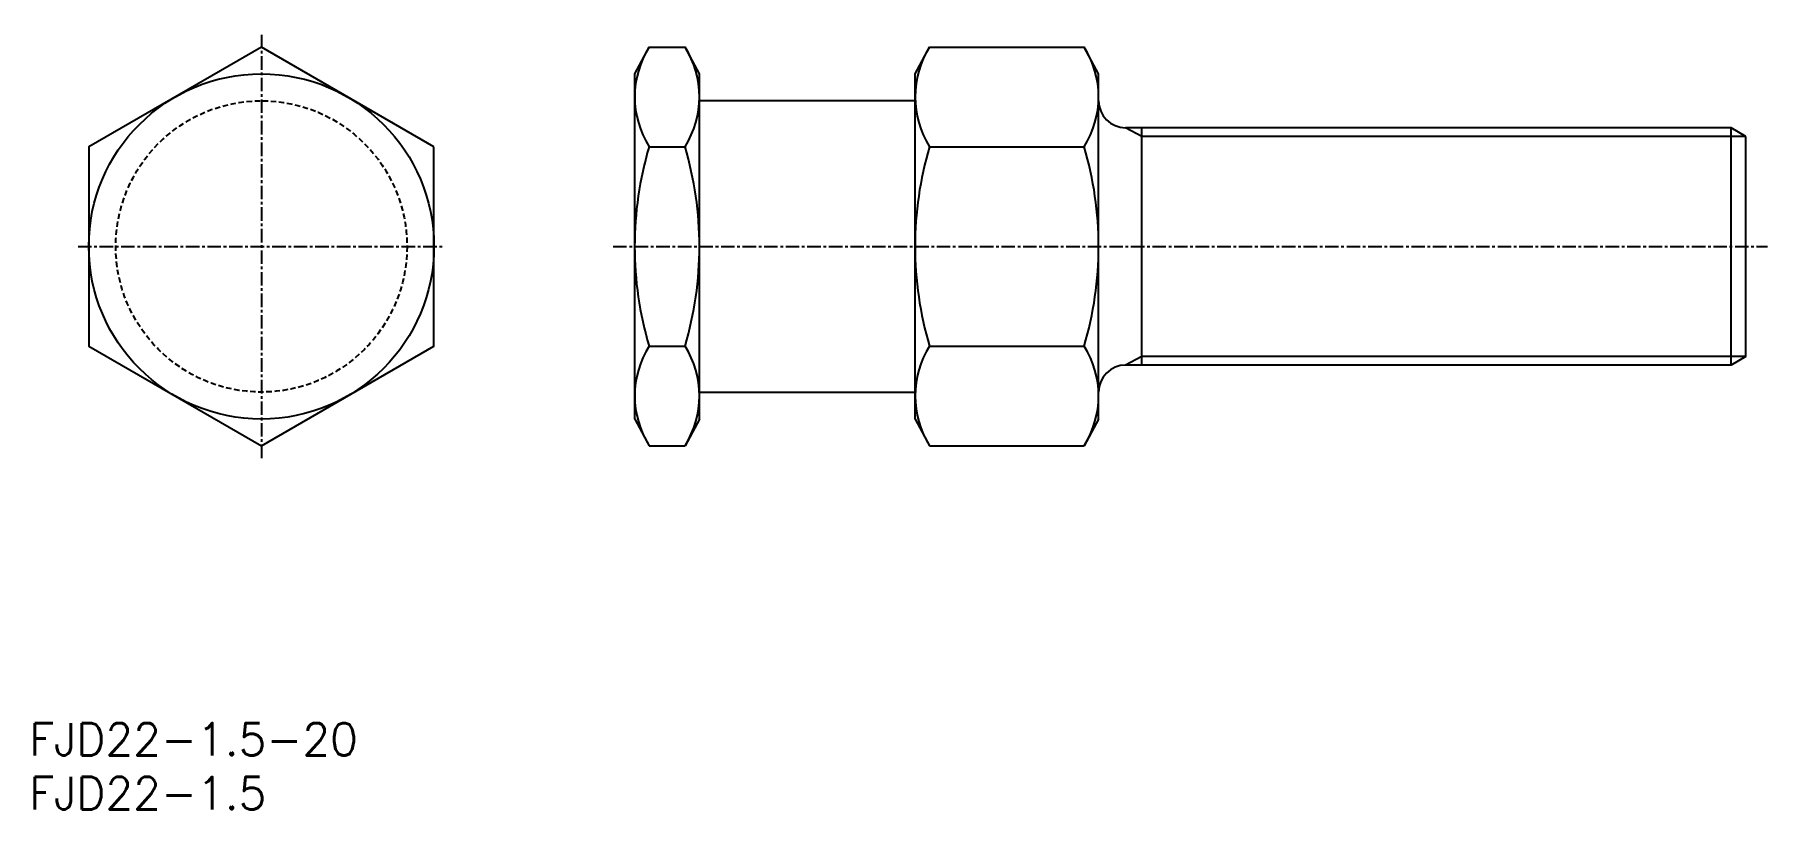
# Model space of a CAD drawing. Extents: x 85 to 245, y 65 to 137.
import ezdxf
from ezdxf.enums import TextEntityAlignment as Align

# ---------------------------------------------------------------- set-up
doc = ezdxf.new("R2010")
doc.units = 0
doc.linetypes.add('CENTER', pattern=[2, 1.25, -0.25, 0.25, -0.25])
doc.linetypes.add('DASHED', pattern=[0.75, 0.5, -0.25])
doc.layers.get('0').update_dxf_attribs({"linetype": 'CONTINUOUS'})
doc.layers.add('CENTER', color=1, linetype='CENTER')
doc.styles.get("Standard").update_dxf_attribs({"font": 'txt.shx', "bigfont": 'extfont.shx'})

msp = doc.modelspace()

# ---------------------------------------------------------------- linework, layer by layer
at = {"color": 7, "linetype": 'CONTINUOUS'}
for p, q in [((140.21, 133.5), (141.55, 135.98)), ((141.55, 135.98), (144.87, 135.98)), ((146.21, 133.5), (144.87, 135.98)), ((166.21, 133.5), (167.55, 135.98)), ((167.55, 135.98), (181.87, 135.98)), ((183.21, 133.5), (181.87, 135.98)), ((140.21, 101.5), (140.21, 133.5)), ((146.21, 101.5), (146.21, 133.5)), ((146.21, 101.5), (146.21, 133.5)), ((166.21, 101.5), (166.21, 133.5)), ((183.21, 101.5), (183.21, 133.5)), ((183.21, 101.5), (183.21, 133.5)), ((166.21, 131), (146.21, 131)), ((241.85, 128.5), (185.71, 128.5)), ((187.21, 106.5), (187.21, 128.5)), ((241.85, 106.5), (241.85, 128.5)), ((243.21, 127.69), (241.85, 128.5)), ((243.21, 107.31), (243.21, 127.69)), ((141.55, 126.74), (144.87, 126.74)), ((167.55, 126.74), (181.87, 126.74)), ((141.55, 108.26), (144.87, 108.26)), ((167.55, 108.26), (181.87, 108.26)), ((241.85, 106.5), (185.71, 106.5)), ((243.21, 107.31), (241.85, 106.5)), ((146.21, 104), (166.21, 104)), ((140.21, 101.5), (141.55, 99.03)), ((146.21, 101.5), (144.87, 99.03)), ((166.21, 101.5), (167.55, 99.03)), ((183.21, 101.5), (181.87, 99.03)), ((141.55, 99.03), (144.87, 99.03)), ((167.55, 99.03), (181.87, 99.03))]:
    msp.add_line(p, q, dxfattribs=at)
at = {"color": 3, "linetype": 'CONTINUOUS'}
for p, q in [((187.21, 127.69), (185.71, 128.5)), ((243.21, 127.69), (187.21, 127.69)), ((187.21, 107.31), (185.71, 106.5)), ((243.21, 107.31), (187.21, 107.31))]:
    msp.add_line(p, q, dxfattribs=at)
at = {"color": 7, "linetype": 'CONTINUOUS'}
msp.add_lwpolyline([(121.6, 126.74), (105.6, 135.98), (89.6, 126.74), (89.6, 108.26), (105.6, 99.03), (121.6, 108.26)], close=True, dxfattribs=at)
msp.add_circle((105.6, 117.5), 16, dxfattribs=at)
at = {"color": 3, "linetype": 'DASHED'}
msp.add_circle((105.6, 117.5), 13.5, dxfattribs=at)
at = {"color": 7, "linetype": 'CONTINUOUS'}
for centre, radius, start, end in [((148.84, 131.36), 8.63, 147.649, 212.351), ((137.58, 131.36), 8.63, 327.649, 32.351), ((174.84, 131.36), 8.63, 147.649, 212.351), ((174.58, 131.36), 8.63, 327.649, 32.351), ((185.71, 131), 2.5, 180, 270), ((172.72, 117.5), 32.52, 163.4957, 196.5043), ((113.69, 117.5), 32.52, 343.4957, 16.5043), ((198.72, 117.5), 32.52, 163.4957, 196.5043), ((150.69, 117.5), 32.52, 343.4957, 16.5043), ((148.84, 103.65), 8.63, 147.649, 212.351), ((137.58, 103.65), 8.63, 327.649, 32.351), ((174.84, 103.65), 8.63, 147.649, 212.351), ((174.58, 103.65), 8.63, 327.649, 32.351), ((185.71, 104), 2.5, 90, 180)]:
    msp.add_arc(centre, radius, start, end, dxfattribs=at)
at = {"layer": 'CENTER', "color": 1, "linetype": 'CENTER'}
for p, q in [((105.6, 137.13), (105.6, 97.87)), ((88.6, 117.5), (122.6, 117.5)), ((138.21, 117.5), (245.21, 117.5))]:
    msp.add_line(p, q, dxfattribs=at)

# ---------------------------------------------------------------- texts
at = {"color": 7, "linetype": 'CONTINUOUS'}
for s, p in [('FJD22-1.5-20', (84.07, 71.82)), ('FJD22-1.5', (84.07, 66.82))]:
    msp.add_text(s, height=3, dxfattribs=at).set_placement(p, align=Align.MIDDLE_LEFT)

doc.saveas('drawing.dxf')
